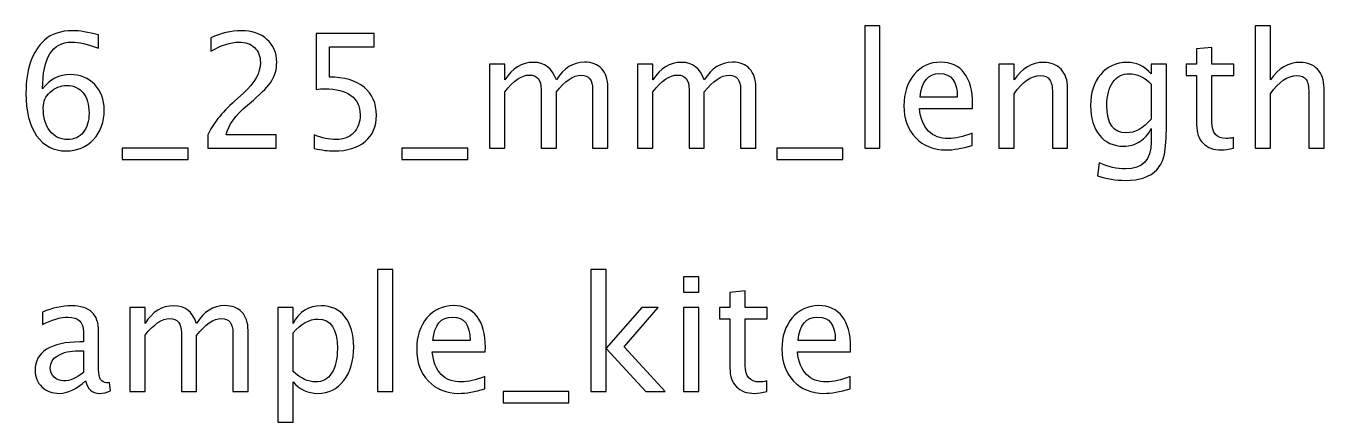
# Model space of a CAD drawing. Header units: centimetres. Extents: x -5.1 to 5.1, y 0.3 to 6.8.
# Drawn here: x 0.755 to 5.09, y 5.505 to 6.828 of the extents above; entities that cross this region are included whole.
import ezdxf

# ---------------------------------------------------------------- set-up
doc = ezdxf.new("R2010")
doc.units = ezdxf.units.CM
doc.header["$MEASUREMENT"] = 0
doc.layers.add('Layer 1', color=7, linetype='Continuous')

msp = doc.modelspace()

# ---------------------------------------------------------------- linework, layer by layer
at = {"layer": 'Layer 1'}
for points, knots in [([(0.81104, 6.6187), (0.83538, 6.65019), (0.86598, 6.66597), (0.90285, 6.66597), (0.90285, 6.66597), (0.93627, 6.66597), (0.96361, 6.65495), (0.98496, 6.63281), (0.98496, 6.63281), (1.00621, 6.61068), (1.01688, 6.58228), (1.01688, 6.54762), (1.01688, 6.54762), (1.01688, 6.50784), (1.00498, 6.47512), (0.98108, 6.44946), (0.98108, 6.44946), (0.95718, 6.42379), (0.92684, 6.41091), (0.88988, 6.41091), (0.88988, 6.41091), (0.8479, 6.41091), (0.81492, 6.42794), (0.79119, 6.46189), (0.79119, 6.46189), (0.76738, 6.49593), (0.75547, 6.54303), (0.75547, 6.60309), (0.75547, 6.60309), (0.75547, 6.68405), (0.77629, 6.74341), (0.81783, 6.78133), (0.81783, 6.78133), (0.84041, 6.80215), (0.87163, 6.81255), (0.9114, 6.81255), (0.9114, 6.81255), (0.93451, 6.81255), (0.96317, 6.80779), (0.99731, 6.79827), (0.99731, 6.79827), (0.99731, 6.79827), (0.99731, 6.75382), (0.99731, 6.75382), (0.99731, 6.75382), (0.96123, 6.76758), (0.9316, 6.77445), (0.90832, 6.77445), (0.90832, 6.77445), (0.84349, 6.77445), (0.81104, 6.72251), (0.81104, 6.6187)], [0, 0, 0, 0, 0.0714286, 0.0714286, 0.0714286, 0.0714286, 0.1428571, 0.1428571, 0.1428571, 0.1428571, 0.2142857, 0.2142857, 0.2142857, 0.2142857, 0.2857143, 0.2857143, 0.2857143, 0.2857143, 0.3571429, 0.3571429, 0.3571429, 0.3571429, 0.4285714, 0.4285714, 0.4285714, 0.4285714, 0.5, 0.5, 0.5, 0.5, 0.5714286, 0.5714286, 0.5714286, 0.5714286, 0.6428571, 0.6428571, 0.6428571, 0.6428571, 0.7142857, 0.7142857, 0.7142857, 0.7142857, 0.7857143, 0.7857143, 0.7857143, 0.7857143, 0.8571429, 0.8571429, 0.8571429, 0.8571429, 1, 1, 1, 1]), ([(1.36314, 6.42044), (1.36314, 6.42044), (1.36314, 6.46489), (1.36314, 6.46489), (1.36314, 6.46489), (1.37796, 6.49955), (1.40786, 6.53739), (1.45292, 6.57822), (1.45292, 6.57822), (1.45292, 6.57822), (1.48203, 6.60433), (1.48203, 6.60433), (1.48203, 6.60433), (1.51951, 6.63837), (1.5383, 6.67206), (1.5383, 6.70557), (1.5383, 6.70557), (1.5383, 6.72701), (1.53186, 6.74376), (1.51907, 6.75602), (1.51907, 6.75602), (1.50628, 6.76828), (1.48855, 6.77445), (1.46606, 6.77445), (1.46606, 6.77445), (1.43978, 6.77445), (1.40865, 6.7644), (1.37267, 6.74429), (1.37267, 6.74429), (1.37267, 6.74429), (1.37267, 6.78874), (1.37267, 6.78874), (1.37267, 6.78874), (1.40662, 6.80462), (1.4404, 6.81255), (1.47409, 6.81255), (1.47409, 6.81255), (1.5099, 6.81255), (1.53865, 6.80294), (1.56035, 6.78363), (1.56035, 6.78363), (1.58195, 6.76431), (1.5928, 6.73874), (1.5928, 6.70681), (1.5928, 6.70681), (1.5928, 6.68388), (1.58733, 6.66351), (1.5764, 6.64578), (1.5764, 6.64578), (1.56537, 6.62796), (1.545, 6.60644), (1.5151, 6.58104), (1.5151, 6.58104), (1.5151, 6.58104), (1.49543, 6.56429), (1.49543, 6.56429), (1.49543, 6.56429), (1.45451, 6.52963), (1.43087, 6.49646), (1.42452, 6.46489), (1.42452, 6.46489), (1.42452, 6.46489), (1.59121, 6.46489), (1.59121, 6.46489), (1.59121, 6.46489), (1.59121, 6.46489), (1.59121, 6.42044), (1.59121, 6.42044), (1.59121, 6.42044), (1.59121, 6.42044), (1.36314, 6.42044), (1.36314, 6.42044)], [0, 0, 0, 0, 0.0526316, 0.0526316, 0.0526316, 0.0526316, 0.1052632, 0.1052632, 0.1052632, 0.1052632, 0.1578947, 0.1578947, 0.1578947, 0.1578947, 0.2105263, 0.2105263, 0.2105263, 0.2105263, 0.2631579, 0.2631579, 0.2631579, 0.2631579, 0.3157895, 0.3157895, 0.3157895, 0.3157895, 0.3684211, 0.3684211, 0.3684211, 0.3684211, 0.4210526, 0.4210526, 0.4210526, 0.4210526, 0.4736842, 0.4736842, 0.4736842, 0.4736842, 0.5263158, 0.5263158, 0.5263158, 0.5263158, 0.5789474, 0.5789474, 0.5789474, 0.5789474, 0.6315789, 0.6315789, 0.6315789, 0.6315789, 0.6842105, 0.6842105, 0.6842105, 0.6842105, 0.7368421, 0.7368421, 0.7368421, 0.7368421, 0.7894737, 0.7894737, 0.7894737, 0.7894737, 0.8421053, 0.8421053, 0.8421053, 0.8421053, 0.8947368, 0.8947368, 0.8947368, 0.8947368, 1, 1, 1, 1]), ([(3.55656, 6.42044), (3.55656, 6.42044), (3.55656, 6.82843), (3.55656, 6.82843), (3.55656, 6.82843), (3.55656, 6.82843), (3.60736, 6.82843), (3.60736, 6.82843), (3.60736, 6.82843), (3.60736, 6.82843), (3.60736, 6.42044), (3.60736, 6.42044), (3.60736, 6.42044), (3.60736, 6.42044), (3.55656, 6.42044), (3.55656, 6.42044)], [0, 0, 0, 0, 0.2, 0.2, 0.2, 0.2, 0.4, 0.4, 0.4, 0.4, 0.6, 0.6, 0.6, 0.6, 1, 1, 1, 1]), ([(4.86062, 6.42044), (4.86062, 6.42044), (4.86062, 6.82843), (4.86062, 6.82843), (4.86062, 6.82843), (4.86062, 6.82843), (4.91142, 6.82843), (4.91142, 6.82843), (4.91142, 6.82843), (4.91142, 6.82843), (4.91142, 6.64789), (4.91142, 6.64789), (4.91142, 6.64789), (4.93832, 6.68714), (4.97131, 6.70672), (5.01029, 6.70672), (5.01029, 6.70672), (5.03481, 6.70672), (5.0543, 6.69905), (5.06867, 6.68361), (5.06867, 6.68361), (5.08305, 6.66827), (5.09028, 6.64754), (5.09028, 6.62161), (5.09028, 6.62161), (5.09028, 6.62161), (5.09028, 6.42044), (5.09028, 6.42044), (5.09028, 6.42044), (5.09028, 6.42044), (5.03948, 6.42044), (5.03948, 6.42044), (5.03948, 6.42044), (5.03948, 6.42044), (5.03948, 6.60503), (5.03948, 6.60503), (5.03948, 6.60503), (5.03948, 6.62585), (5.03639, 6.64066), (5.03031, 6.64948), (5.03031, 6.64948), (5.02413, 6.65839), (5.01399, 6.6628), (4.99979, 6.6628), (4.99979, 6.6628), (4.96857, 6.6628), (4.93911, 6.64243), (4.91142, 6.60168), (4.91142, 6.60168), (4.91142, 6.60168), (4.91142, 6.42044), (4.91142, 6.42044), (4.91142, 6.42044), (4.91142, 6.42044), (4.86062, 6.42044), (4.86062, 6.42044)], [0, 0, 0, 0, 0.0666667, 0.0666667, 0.0666667, 0.0666667, 0.1333333, 0.1333333, 0.1333333, 0.1333333, 0.2, 0.2, 0.2, 0.2, 0.2666667, 0.2666667, 0.2666667, 0.2666667, 0.3333333, 0.3333333, 0.3333333, 0.3333333, 0.4, 0.4, 0.4, 0.4, 0.4666667, 0.4666667, 0.4666667, 0.4666667, 0.5333333, 0.5333333, 0.5333333, 0.5333333, 0.6, 0.6, 0.6, 0.6, 0.6666667, 0.6666667, 0.6666667, 0.6666667, 0.7333333, 0.7333333, 0.7333333, 0.7333333, 0.8, 0.8, 0.8, 0.8, 0.8666667, 0.8666667, 0.8666667, 0.8666667, 1, 1, 1, 1]), ([(1.71839, 6.41885), (1.71839, 6.41885), (1.71839, 6.46436), (1.71839, 6.46436), (1.71839, 6.46436), (1.7437, 6.45413), (1.76769, 6.44902), (1.79062, 6.44902), (1.79062, 6.44902), (1.81567, 6.44902), (1.83542, 6.45642), (1.8498, 6.47124), (1.8498, 6.47124), (1.86418, 6.48606), (1.87132, 6.50643), (1.87132, 6.53236), (1.87132, 6.53236), (1.87132, 6.56023), (1.86118, 6.58157), (1.84089, 6.5963), (1.84089, 6.5963), (1.82061, 6.61103), (1.79124, 6.61835), (1.75287, 6.61835), (1.75287, 6.61835), (1.74397, 6.61835), (1.73453, 6.61773), (1.72474, 6.6165), (1.72474, 6.6165), (1.72474, 6.6165), (1.72474, 6.80303), (1.72474, 6.80303), (1.72474, 6.80303), (1.72474, 6.80303), (1.91842, 6.80303), (1.91842, 6.80303), (1.91842, 6.80303), (1.91842, 6.80303), (1.91842, 6.75858), (1.91842, 6.75858), (1.91842, 6.75858), (1.91842, 6.75858), (1.76919, 6.75858), (1.76919, 6.75858), (1.76919, 6.75858), (1.76919, 6.75858), (1.76919, 6.65751), (1.76919, 6.65751), (1.76919, 6.65751), (1.8184, 6.65751), (1.85677, 6.64622), (1.88437, 6.62364), (1.88437, 6.62364), (1.91198, 6.60115), (1.92582, 6.56993), (1.92582, 6.52998), (1.92582, 6.52998), (1.92582, 6.49276), (1.9133, 6.46366), (1.88825, 6.44258), (1.88825, 6.44258), (1.8632, 6.4215), (1.82863, 6.41091), (1.78453, 6.41091), (1.78453, 6.41091), (1.76487, 6.41091), (1.74282, 6.41356), (1.71839, 6.41885)], [0, 0, 0, 0, 0.0555556, 0.0555556, 0.0555556, 0.0555556, 0.1111111, 0.1111111, 0.1111111, 0.1111111, 0.1666667, 0.1666667, 0.1666667, 0.1666667, 0.2222222, 0.2222222, 0.2222222, 0.2222222, 0.2777778, 0.2777778, 0.2777778, 0.2777778, 0.3333333, 0.3333333, 0.3333333, 0.3333333, 0.3888889, 0.3888889, 0.3888889, 0.3888889, 0.4444444, 0.4444444, 0.4444444, 0.4444444, 0.5, 0.5, 0.5, 0.5, 0.5555556, 0.5555556, 0.5555556, 0.5555556, 0.6111111, 0.6111111, 0.6111111, 0.6111111, 0.6666667, 0.6666667, 0.6666667, 0.6666667, 0.7222222, 0.7222222, 0.7222222, 0.7222222, 0.7777778, 0.7777778, 0.7777778, 0.7777778, 0.8333333, 0.8333333, 0.8333333, 0.8333333, 0.8888889, 0.8888889, 0.8888889, 0.8888889, 1, 1, 1, 1]), ([(4.78812, 6.42053), (4.77242, 6.41621), (4.75875, 6.41409), (4.7472, 6.41409), (4.7472, 6.41409), (4.72127, 6.41409), (4.70108, 6.4215), (4.68661, 6.43632), (4.68661, 6.43632), (4.67206, 6.45113), (4.66483, 6.47168), (4.66483, 6.49805), (4.66483, 6.49805), (4.66483, 6.49805), (4.66483, 6.6628), (4.66483, 6.6628), (4.66483, 6.6628), (4.66483, 6.6628), (4.62973, 6.6628), (4.62973, 6.6628), (4.62973, 6.6628), (4.62973, 6.6628), (4.62973, 6.7009), (4.62973, 6.7009), (4.62973, 6.7009), (4.62973, 6.7009), (4.66483, 6.7009), (4.66483, 6.7009), (4.66483, 6.7009), (4.66483, 6.7009), (4.66483, 6.75161), (4.66483, 6.75161), (4.66483, 6.75161), (4.66483, 6.75161), (4.71563, 6.75646), (4.71563, 6.75646), (4.71563, 6.75646), (4.71563, 6.75646), (4.71563, 6.7009), (4.71563, 6.7009), (4.71563, 6.7009), (4.71563, 6.7009), (4.78918, 6.7009), (4.78918, 6.7009), (4.78918, 6.7009), (4.78918, 6.7009), (4.78918, 6.6628), (4.78918, 6.6628), (4.78918, 6.6628), (4.78918, 6.6628), (4.71563, 6.6628), (4.71563, 6.6628), (4.71563, 6.6628), (4.71563, 6.6628), (4.71563, 6.50722), (4.71563, 6.50722), (4.71563, 6.50722), (4.71563, 6.47053), (4.73159, 6.45219), (4.76343, 6.45219), (4.76343, 6.45219), (4.77022, 6.45219), (4.77842, 6.45334), (4.78812, 6.45554), (4.78812, 6.45554), (4.78812, 6.45554), (4.78812, 6.42053), (4.78812, 6.42053)], [0, 0, 0, 0, 0.0555556, 0.0555556, 0.0555556, 0.0555556, 0.1111111, 0.1111111, 0.1111111, 0.1111111, 0.1666667, 0.1666667, 0.1666667, 0.1666667, 0.2222222, 0.2222222, 0.2222222, 0.2222222, 0.2777778, 0.2777778, 0.2777778, 0.2777778, 0.3333333, 0.3333333, 0.3333333, 0.3333333, 0.3888889, 0.3888889, 0.3888889, 0.3888889, 0.4444444, 0.4444444, 0.4444444, 0.4444444, 0.5, 0.5, 0.5, 0.5, 0.5555556, 0.5555556, 0.5555556, 0.5555556, 0.6111111, 0.6111111, 0.6111111, 0.6111111, 0.6666667, 0.6666667, 0.6666667, 0.6666667, 0.7222222, 0.7222222, 0.7222222, 0.7222222, 0.7777778, 0.7777778, 0.7777778, 0.7777778, 0.8333333, 0.8333333, 0.8333333, 0.8333333, 0.8888889, 0.8888889, 0.8888889, 0.8888889, 1, 1, 1, 1]), ([(2.30383, 6.42044), (2.30383, 6.42044), (2.30383, 6.7009), (2.30383, 6.7009), (2.30383, 6.7009), (2.30383, 6.7009), (2.35463, 6.7009), (2.35463, 6.7009), (2.35463, 6.7009), (2.35463, 6.7009), (2.35463, 6.64789), (2.35463, 6.64789), (2.35463, 6.64789), (2.37941, 6.68714), (2.41116, 6.70672), (2.45006, 6.70672), (2.45006, 6.70672), (2.48754, 6.70672), (2.51303, 6.68714), (2.52661, 6.64789), (2.52661, 6.64789), (2.55069, 6.68749), (2.58209, 6.70725), (2.62063, 6.70725), (2.62063, 6.70725), (2.64523, 6.70725), (2.66437, 6.70002), (2.67804, 6.68547), (2.67804, 6.68547), (2.69171, 6.67091), (2.69859, 6.65054), (2.69859, 6.62435), (2.69859, 6.62435), (2.69859, 6.62435), (2.69859, 6.42044), (2.69859, 6.42044), (2.69859, 6.42044), (2.69859, 6.42044), (2.64779, 6.42044), (2.64779, 6.42044), (2.64779, 6.42044), (2.64779, 6.42044), (2.64779, 6.61597), (2.64779, 6.61597), (2.64779, 6.61597), (2.64779, 6.64789), (2.63509, 6.66386), (2.60969, 6.66386), (2.60969, 6.66386), (2.58332, 6.66386), (2.55563, 6.64525), (2.52661, 6.60794), (2.52661, 6.60794), (2.52661, 6.60794), (2.52661, 6.42044), (2.52661, 6.42044), (2.52661, 6.42044), (2.52661, 6.42044), (2.47581, 6.42044), (2.47581, 6.42044), (2.47581, 6.42044), (2.47581, 6.42044), (2.47581, 6.61614), (2.47581, 6.61614), (2.47581, 6.61614), (2.47581, 6.64834), (2.46293, 6.66439), (2.43709, 6.66439), (2.43709, 6.66439), (2.41143, 6.66439), (2.38391, 6.64569), (2.35463, 6.60821), (2.35463, 6.60821), (2.35463, 6.60821), (2.35463, 6.42044), (2.35463, 6.42044), (2.35463, 6.42044), (2.35463, 6.42044), (2.30383, 6.42044), (2.30383, 6.42044)], [0, 0, 0, 0, 0.047619, 0.047619, 0.047619, 0.047619, 0.0952381, 0.0952381, 0.0952381, 0.0952381, 0.1428571, 0.1428571, 0.1428571, 0.1428571, 0.1904762, 0.1904762, 0.1904762, 0.1904762, 0.2380952, 0.2380952, 0.2380952, 0.2380952, 0.2857143, 0.2857143, 0.2857143, 0.2857143, 0.3333333, 0.3333333, 0.3333333, 0.3333333, 0.3809524, 0.3809524, 0.3809524, 0.3809524, 0.4285714, 0.4285714, 0.4285714, 0.4285714, 0.4761905, 0.4761905, 0.4761905, 0.4761905, 0.5238095, 0.5238095, 0.5238095, 0.5238095, 0.5714286, 0.5714286, 0.5714286, 0.5714286, 0.6190476, 0.6190476, 0.6190476, 0.6190476, 0.6666667, 0.6666667, 0.6666667, 0.6666667, 0.7142857, 0.7142857, 0.7142857, 0.7142857, 0.7619048, 0.7619048, 0.7619048, 0.7619048, 0.8095238, 0.8095238, 0.8095238, 0.8095238, 0.8571429, 0.8571429, 0.8571429, 0.8571429, 0.9047619, 0.9047619, 0.9047619, 0.9047619, 1, 1, 1, 1]), ([(2.7979, 6.42044), (2.7979, 6.42044), (2.7979, 6.7009), (2.7979, 6.7009), (2.7979, 6.7009), (2.7979, 6.7009), (2.8487, 6.7009), (2.8487, 6.7009), (2.8487, 6.7009), (2.8487, 6.7009), (2.8487, 6.64789), (2.8487, 6.64789), (2.8487, 6.64789), (2.87348, 6.68714), (2.90523, 6.70672), (2.94413, 6.70672), (2.94413, 6.70672), (2.98161, 6.70672), (3.0071, 6.68714), (3.02068, 6.64789), (3.02068, 6.64789), (3.04476, 6.68749), (3.07616, 6.70725), (3.1147, 6.70725), (3.1147, 6.70725), (3.1393, 6.70725), (3.15844, 6.70002), (3.17211, 6.68547), (3.17211, 6.68547), (3.18578, 6.67091), (3.19266, 6.65054), (3.19266, 6.62435), (3.19266, 6.62435), (3.19266, 6.62435), (3.19266, 6.42044), (3.19266, 6.42044), (3.19266, 6.42044), (3.19266, 6.42044), (3.14186, 6.42044), (3.14186, 6.42044), (3.14186, 6.42044), (3.14186, 6.42044), (3.14186, 6.61597), (3.14186, 6.61597), (3.14186, 6.61597), (3.14186, 6.64789), (3.12916, 6.66386), (3.10376, 6.66386), (3.10376, 6.66386), (3.07739, 6.66386), (3.0497, 6.64525), (3.02068, 6.60794), (3.02068, 6.60794), (3.02068, 6.60794), (3.02068, 6.42044), (3.02068, 6.42044), (3.02068, 6.42044), (3.02068, 6.42044), (2.96988, 6.42044), (2.96988, 6.42044), (2.96988, 6.42044), (2.96988, 6.42044), (2.96988, 6.61614), (2.96988, 6.61614), (2.96988, 6.61614), (2.96988, 6.64834), (2.957, 6.66439), (2.93116, 6.66439), (2.93116, 6.66439), (2.9055, 6.66439), (2.87798, 6.64569), (2.8487, 6.60821), (2.8487, 6.60821), (2.8487, 6.60821), (2.8487, 6.42044), (2.8487, 6.42044), (2.8487, 6.42044), (2.8487, 6.42044), (2.7979, 6.42044), (2.7979, 6.42044)], [0, 0, 0, 0, 0.047619, 0.047619, 0.047619, 0.047619, 0.0952381, 0.0952381, 0.0952381, 0.0952381, 0.1428571, 0.1428571, 0.1428571, 0.1428571, 0.1904762, 0.1904762, 0.1904762, 0.1904762, 0.2380952, 0.2380952, 0.2380952, 0.2380952, 0.2857143, 0.2857143, 0.2857143, 0.2857143, 0.3333333, 0.3333333, 0.3333333, 0.3333333, 0.3809524, 0.3809524, 0.3809524, 0.3809524, 0.4285714, 0.4285714, 0.4285714, 0.4285714, 0.4761905, 0.4761905, 0.4761905, 0.4761905, 0.5238095, 0.5238095, 0.5238095, 0.5238095, 0.5714286, 0.5714286, 0.5714286, 0.5714286, 0.6190476, 0.6190476, 0.6190476, 0.6190476, 0.6666667, 0.6666667, 0.6666667, 0.6666667, 0.7142857, 0.7142857, 0.7142857, 0.7142857, 0.7619048, 0.7619048, 0.7619048, 0.7619048, 0.8095238, 0.8095238, 0.8095238, 0.8095238, 0.8571429, 0.8571429, 0.8571429, 0.8571429, 0.9047619, 0.9047619, 0.9047619, 0.9047619, 1, 1, 1, 1]), ([(3.91534, 6.42944), (3.88121, 6.41921), (3.85201, 6.41409), (3.82767, 6.41409), (3.82767, 6.41409), (3.78613, 6.41409), (3.75235, 6.42785), (3.72634, 6.45528), (3.72634, 6.45528), (3.70032, 6.48271), (3.68727, 6.51825), (3.68727, 6.56199), (3.68727, 6.56199), (3.68727, 6.60441), (3.69873, 6.63925), (3.72175, 6.6665), (3.72175, 6.6665), (3.74477, 6.69367), (3.77423, 6.70725), (3.81012, 6.70725), (3.81012, 6.70725), (3.84408, 6.70725), (3.87036, 6.69517), (3.88888, 6.671), (3.88888, 6.671), (3.9074, 6.64684), (3.91666, 6.61262), (3.91666, 6.56825), (3.91666, 6.56825), (3.91666, 6.56825), (3.9164, 6.55273), (3.9164, 6.55273), (3.9164, 6.55273), (3.9164, 6.55273), (3.73912, 6.55273), (3.73912, 6.55273), (3.73912, 6.55273), (3.74653, 6.4857), (3.77925, 6.45219), (3.8372, 6.45219), (3.8372, 6.45219), (3.85845, 6.45219), (3.88447, 6.45819), (3.91534, 6.47018), (3.91534, 6.47018), (3.91534, 6.47018), (3.91534, 6.42944), (3.91534, 6.42944)], [0, 0, 0, 0, 0.0769231, 0.0769231, 0.0769231, 0.0769231, 0.1538462, 0.1538462, 0.1538462, 0.1538462, 0.2307692, 0.2307692, 0.2307692, 0.2307692, 0.3076923, 0.3076923, 0.3076923, 0.3076923, 0.3846154, 0.3846154, 0.3846154, 0.3846154, 0.4615385, 0.4615385, 0.4615385, 0.4615385, 0.5384615, 0.5384615, 0.5384615, 0.5384615, 0.6153846, 0.6153846, 0.6153846, 0.6153846, 0.6923077, 0.6923077, 0.6923077, 0.6923077, 0.7692308, 0.7692308, 0.7692308, 0.7692308, 0.8461538, 0.8461538, 0.8461538, 0.8461538, 1, 1, 1, 1]), ([(4.00433, 6.42044), (4.00433, 6.42044), (4.00433, 6.7009), (4.00433, 6.7009), (4.00433, 6.7009), (4.00433, 6.7009), (4.05513, 6.7009), (4.05513, 6.7009), (4.05513, 6.7009), (4.05513, 6.7009), (4.05513, 6.64789), (4.05513, 6.64789), (4.05513, 6.64789), (4.08203, 6.68714), (4.11502, 6.70672), (4.154, 6.70672), (4.154, 6.70672), (4.17852, 6.70672), (4.19801, 6.69905), (4.21238, 6.68361), (4.21238, 6.68361), (4.22676, 6.66827), (4.23399, 6.64754), (4.23399, 6.62161), (4.23399, 6.62161), (4.23399, 6.62161), (4.23399, 6.42044), (4.23399, 6.42044), (4.23399, 6.42044), (4.23399, 6.42044), (4.18319, 6.42044), (4.18319, 6.42044), (4.18319, 6.42044), (4.18319, 6.42044), (4.18319, 6.60503), (4.18319, 6.60503), (4.18319, 6.60503), (4.18319, 6.62585), (4.1801, 6.64066), (4.17402, 6.64948), (4.17402, 6.64948), (4.16784, 6.65839), (4.1577, 6.6628), (4.1435, 6.6628), (4.1435, 6.6628), (4.11228, 6.6628), (4.08282, 6.64243), (4.05513, 6.60168), (4.05513, 6.60168), (4.05513, 6.60168), (4.05513, 6.42044), (4.05513, 6.42044), (4.05513, 6.42044), (4.05513, 6.42044), (4.00433, 6.42044), (4.00433, 6.42044)], [0, 0, 0, 0, 0.0666667, 0.0666667, 0.0666667, 0.0666667, 0.1333333, 0.1333333, 0.1333333, 0.1333333, 0.2, 0.2, 0.2, 0.2, 0.2666667, 0.2666667, 0.2666667, 0.2666667, 0.3333333, 0.3333333, 0.3333333, 0.3333333, 0.4, 0.4, 0.4, 0.4, 0.4666667, 0.4666667, 0.4666667, 0.4666667, 0.5333333, 0.5333333, 0.5333333, 0.5333333, 0.6, 0.6, 0.6, 0.6, 0.6666667, 0.6666667, 0.6666667, 0.6666667, 0.7333333, 0.7333333, 0.7333333, 0.7333333, 0.8, 0.8, 0.8, 0.8, 0.8666667, 0.8666667, 0.8666667, 0.8666667, 1, 1, 1, 1]), ([(4.33383, 6.32731), (4.33383, 6.32731), (4.33983, 6.37123), (4.33983, 6.37123), (4.33983, 6.37123), (4.36928, 6.35747), (4.39848, 6.35059), (4.42732, 6.35059), (4.42732, 6.35059), (4.48455, 6.35059), (4.51322, 6.38093), (4.51322, 6.44152), (4.51322, 6.44152), (4.51322, 6.44152), (4.51322, 6.48562), (4.51322, 6.48562), (4.51322, 6.48562), (4.5044, 6.46701), (4.49187, 6.45263), (4.47556, 6.44231), (4.47556, 6.44231), (4.45924, 6.43199), (4.44107, 6.42679), (4.42105, 6.42679), (4.42105, 6.42679), (4.3871, 6.42679), (4.3602, 6.43896), (4.34036, 6.4633), (4.34036, 6.4633), (4.32051, 6.48764), (4.31055, 6.52063), (4.31055, 6.56226), (4.31055, 6.56226), (4.31055, 6.60486), (4.32183, 6.6396), (4.34441, 6.6665), (4.34441, 6.6665), (4.36708, 6.69332), (4.39627, 6.70672), (4.43217, 6.70672), (4.43217, 6.70672), (4.46356, 6.70672), (4.49064, 6.69402), (4.51322, 6.66853), (4.51322, 6.66853), (4.51322, 6.66853), (4.51322, 6.7009), (4.51322, 6.7009), (4.51322, 6.7009), (4.51322, 6.7009), (4.56402, 6.7009), (4.56402, 6.7009), (4.56402, 6.7009), (4.56402, 6.7009), (4.56402, 6.49699), (4.56402, 6.49699), (4.56402, 6.49699), (4.56402, 6.45316), (4.56172, 6.4207), (4.55714, 6.39963), (4.55714, 6.39963), (4.55264, 6.37855), (4.544, 6.36126), (4.53147, 6.34786), (4.53147, 6.34786), (4.50925, 6.32431), (4.4745, 6.31249), (4.42732, 6.31249), (4.42732, 6.31249), (4.39495, 6.31249), (4.36381, 6.31743), (4.33383, 6.32731)], [0, 0, 0, 0, 0.0526316, 0.0526316, 0.0526316, 0.0526316, 0.1052632, 0.1052632, 0.1052632, 0.1052632, 0.1578947, 0.1578947, 0.1578947, 0.1578947, 0.2105263, 0.2105263, 0.2105263, 0.2105263, 0.2631579, 0.2631579, 0.2631579, 0.2631579, 0.3157895, 0.3157895, 0.3157895, 0.3157895, 0.3684211, 0.3684211, 0.3684211, 0.3684211, 0.4210526, 0.4210526, 0.4210526, 0.4210526, 0.4736842, 0.4736842, 0.4736842, 0.4736842, 0.5263158, 0.5263158, 0.5263158, 0.5263158, 0.5789474, 0.5789474, 0.5789474, 0.5789474, 0.6315789, 0.6315789, 0.6315789, 0.6315789, 0.6842105, 0.6842105, 0.6842105, 0.6842105, 0.7368421, 0.7368421, 0.7368421, 0.7368421, 0.7894737, 0.7894737, 0.7894737, 0.7894737, 0.8421053, 0.8421053, 0.8421053, 0.8421053, 0.8947368, 0.8947368, 0.8947368, 0.8947368, 1, 1, 1, 1]), ([(3.74177, 6.59083), (3.74177, 6.59083), (3.8656, 6.59083), (3.8656, 6.59083), (3.8656, 6.59083), (3.8656, 6.64304), (3.8461, 6.66915), (3.80721, 6.66915), (3.80721, 6.66915), (3.76805, 6.66915), (3.74627, 6.64304), (3.74177, 6.59083)], [0, 0, 0, 0, 0.25, 0.25, 0.25, 0.25, 0.5, 0.5, 0.5, 0.5, 1, 1, 1, 1]), ([(4.51322, 6.51745), (4.51322, 6.51745), (4.51322, 6.63378), (4.51322, 6.63378), (4.51322, 6.63378), (4.49082, 6.65698), (4.46639, 6.66862), (4.44002, 6.66862), (4.44002, 6.66862), (4.41656, 6.66862), (4.39821, 6.65927), (4.38498, 6.64049), (4.38498, 6.64049), (4.37166, 6.62179), (4.36505, 6.59577), (4.36505, 6.56261), (4.36505, 6.56261), (4.36505, 6.50167), (4.38666, 6.47124), (4.42996, 6.47124), (4.42996, 6.47124), (4.45942, 6.47124), (4.4872, 6.48667), (4.51322, 6.51745)], [0, 0, 0, 0, 0.1428571, 0.1428571, 0.1428571, 0.1428571, 0.2857143, 0.2857143, 0.2857143, 0.2857143, 0.4285714, 0.4285714, 0.4285714, 0.4285714, 0.5714286, 0.5714286, 0.5714286, 0.5714286, 0.7142857, 0.7142857, 0.7142857, 0.7142857, 1, 1, 1, 1]), ([(0.96608, 6.53756), (0.96608, 6.56587), (0.95956, 6.58828), (0.94642, 6.60477), (0.94642, 6.60477), (0.93328, 6.62126), (0.91528, 6.62946), (0.89244, 6.62946), (0.89244, 6.62946), (0.87066, 6.62946), (0.85205, 6.62223), (0.83653, 6.60768), (0.83653, 6.60768), (0.82092, 6.59321), (0.81315, 6.57575), (0.81315, 6.55538), (0.81315, 6.55538), (0.81315, 6.52328), (0.82056, 6.49752), (0.83529, 6.47812), (0.83529, 6.47812), (0.85011, 6.45872), (0.86969, 6.44902), (0.89403, 6.44902), (0.89403, 6.44902), (0.91617, 6.44902), (0.93372, 6.45695), (0.94668, 6.47283), (0.94668, 6.47283), (0.95965, 6.4887), (0.96608, 6.51031), (0.96608, 6.53756)], [0, 0, 0, 0, 0.1111111, 0.1111111, 0.1111111, 0.1111111, 0.2222222, 0.2222222, 0.2222222, 0.2222222, 0.3333333, 0.3333333, 0.3333333, 0.3333333, 0.4444444, 0.4444444, 0.4444444, 0.4444444, 0.5555556, 0.5555556, 0.5555556, 0.5555556, 0.6666667, 0.6666667, 0.6666667, 0.6666667, 0.7777778, 0.7777778, 0.7777778, 0.7777778, 1, 1, 1, 1]), ([(1.07686, 6.38234), (1.07686, 6.38234), (1.07686, 6.42044), (1.07686, 6.42044), (1.07686, 6.42044), (1.07686, 6.42044), (1.29699, 6.42044), (1.29699, 6.42044), (1.29699, 6.42044), (1.29699, 6.42044), (1.29699, 6.38234), (1.29699, 6.38234), (1.29699, 6.38234), (1.29699, 6.38234), (1.07686, 6.38234), (1.07686, 6.38234)], [0, 0, 0, 0, 0.2, 0.2, 0.2, 0.2, 0.4, 0.4, 0.4, 0.4, 0.6, 0.6, 0.6, 0.6, 1, 1, 1, 1]), ([(2.01067, 6.38234), (2.01067, 6.38234), (2.01067, 6.42044), (2.01067, 6.42044), (2.01067, 6.42044), (2.01067, 6.42044), (2.2308, 6.42044), (2.2308, 6.42044), (2.2308, 6.42044), (2.2308, 6.42044), (2.2308, 6.38234), (2.2308, 6.38234), (2.2308, 6.38234), (2.2308, 6.38234), (2.01067, 6.38234), (2.01067, 6.38234)], [0, 0, 0, 0, 0.2, 0.2, 0.2, 0.2, 0.4, 0.4, 0.4, 0.4, 0.6, 0.6, 0.6, 0.6, 1, 1, 1, 1]), ([(3.2634, 6.38234), (3.2634, 6.38234), (3.2634, 6.42044), (3.2634, 6.42044), (3.2634, 6.42044), (3.2634, 6.42044), (3.48353, 6.42044), (3.48353, 6.42044), (3.48353, 6.42044), (3.48353, 6.42044), (3.48353, 6.38234), (3.48353, 6.38234), (3.48353, 6.38234), (3.48353, 6.38234), (3.2634, 6.38234), (3.2634, 6.38234)], [0, 0, 0, 0, 0.2, 0.2, 0.2, 0.2, 0.4, 0.4, 0.4, 0.4, 0.6, 0.6, 0.6, 0.6, 1, 1, 1, 1]), ([(1.92951, 5.60729), (1.92951, 5.60729), (1.92951, 6.01528), (1.92951, 6.01528), (1.92951, 6.01528), (1.92951, 6.01528), (1.98031, 6.01528), (1.98031, 6.01528), (1.98031, 6.01528), (1.98031, 6.01528), (1.98031, 5.60729), (1.98031, 5.60729), (1.98031, 5.60729), (1.98031, 5.60729), (1.92951, 5.60729), (1.92951, 5.60729)], [0, 0, 0, 0, 0.2, 0.2, 0.2, 0.2, 0.4, 0.4, 0.4, 0.4, 0.6, 0.6, 0.6, 0.6, 1, 1, 1, 1]), ([(2.64187, 5.60729), (2.64187, 5.60729), (2.64187, 6.01528), (2.64187, 6.01528), (2.64187, 6.01528), (2.64187, 6.01528), (2.69267, 6.01528), (2.69267, 6.01528), (2.69267, 6.01528), (2.69267, 6.01528), (2.69267, 5.75167), (2.69267, 5.75167), (2.69267, 5.75167), (2.69267, 5.75167), (2.81173, 5.88775), (2.81173, 5.88775), (2.81173, 5.88775), (2.81173, 5.88775), (2.86659, 5.88775), (2.86659, 5.88775), (2.86659, 5.88775), (2.86659, 5.88775), (2.75282, 5.75687), (2.75282, 5.75687), (2.75282, 5.75687), (2.75282, 5.75687), (2.8904, 5.60729), (2.8904, 5.60729), (2.8904, 5.60729), (2.8904, 5.60729), (2.82496, 5.60729), (2.82496, 5.60729), (2.82496, 5.60729), (2.82496, 5.60729), (2.69267, 5.75114), (2.69267, 5.75114), (2.69267, 5.75114), (2.69267, 5.75114), (2.69267, 5.60729), (2.69267, 5.60729), (2.69267, 5.60729), (2.69267, 5.60729), (2.64187, 5.60729), (2.64187, 5.60729)], [0, 0, 0, 0, 0.0833333, 0.0833333, 0.0833333, 0.0833333, 0.1666667, 0.1666667, 0.1666667, 0.1666667, 0.25, 0.25, 0.25, 0.25, 0.3333333, 0.3333333, 0.3333333, 0.3333333, 0.4166667, 0.4166667, 0.4166667, 0.4166667, 0.5, 0.5, 0.5, 0.5, 0.5833333, 0.5833333, 0.5833333, 0.5833333, 0.6666667, 0.6666667, 0.6666667, 0.6666667, 0.75, 0.75, 0.75, 0.75, 0.8333333, 0.8333333, 0.8333333, 0.8333333, 1, 1, 1, 1]), ([(2.95117, 5.93908), (2.95117, 5.93908), (2.95117, 5.98988), (2.95117, 5.98988), (2.95117, 5.98988), (2.95117, 5.98988), (3.00197, 5.98988), (3.00197, 5.98988), (3.00197, 5.98988), (3.00197, 5.98988), (3.00197, 5.93908), (3.00197, 5.93908), (3.00197, 5.93908), (3.00197, 5.93908), (2.95117, 5.93908), (2.95117, 5.93908)], [0, 0, 0, 0, 0.2, 0.2, 0.2, 0.2, 0.4, 0.4, 0.4, 0.4, 0.6, 0.6, 0.6, 0.6, 1, 1, 1, 1]), ([(3.22951, 5.60738), (3.21381, 5.60306), (3.20014, 5.60094), (3.18859, 5.60094), (3.18859, 5.60094), (3.16266, 5.60094), (3.14247, 5.60835), (3.128, 5.62317), (3.128, 5.62317), (3.11345, 5.63798), (3.10622, 5.65853), (3.10622, 5.6849), (3.10622, 5.6849), (3.10622, 5.6849), (3.10622, 5.84965), (3.10622, 5.84965), (3.10622, 5.84965), (3.10622, 5.84965), (3.07112, 5.84965), (3.07112, 5.84965), (3.07112, 5.84965), (3.07112, 5.84965), (3.07112, 5.88775), (3.07112, 5.88775), (3.07112, 5.88775), (3.07112, 5.88775), (3.10622, 5.88775), (3.10622, 5.88775), (3.10622, 5.88775), (3.10622, 5.88775), (3.10622, 5.93846), (3.10622, 5.93846), (3.10622, 5.93846), (3.10622, 5.93846), (3.15702, 5.94331), (3.15702, 5.94331), (3.15702, 5.94331), (3.15702, 5.94331), (3.15702, 5.88775), (3.15702, 5.88775), (3.15702, 5.88775), (3.15702, 5.88775), (3.23057, 5.88775), (3.23057, 5.88775), (3.23057, 5.88775), (3.23057, 5.88775), (3.23057, 5.84965), (3.23057, 5.84965), (3.23057, 5.84965), (3.23057, 5.84965), (3.15702, 5.84965), (3.15702, 5.84965), (3.15702, 5.84965), (3.15702, 5.84965), (3.15702, 5.69407), (3.15702, 5.69407), (3.15702, 5.69407), (3.15702, 5.65738), (3.17298, 5.63904), (3.20482, 5.63904), (3.20482, 5.63904), (3.21161, 5.63904), (3.21981, 5.64019), (3.22951, 5.64239), (3.22951, 5.64239), (3.22951, 5.64239), (3.22951, 5.60738), (3.22951, 5.60738)], [0, 0, 0, 0, 0.0555556, 0.0555556, 0.0555556, 0.0555556, 0.1111111, 0.1111111, 0.1111111, 0.1111111, 0.1666667, 0.1666667, 0.1666667, 0.1666667, 0.2222222, 0.2222222, 0.2222222, 0.2222222, 0.2777778, 0.2777778, 0.2777778, 0.2777778, 0.3333333, 0.3333333, 0.3333333, 0.3333333, 0.3888889, 0.3888889, 0.3888889, 0.3888889, 0.4444444, 0.4444444, 0.4444444, 0.4444444, 0.5, 0.5, 0.5, 0.5, 0.5555556, 0.5555556, 0.5555556, 0.5555556, 0.6111111, 0.6111111, 0.6111111, 0.6111111, 0.6666667, 0.6666667, 0.6666667, 0.6666667, 0.7222222, 0.7222222, 0.7222222, 0.7222222, 0.7777778, 0.7777778, 0.7777778, 0.7777778, 0.8333333, 0.8333333, 0.8333333, 0.8333333, 0.8888889, 0.8888889, 0.8888889, 0.8888889, 1, 1, 1, 1]), ([(0.95478, 5.64301), (0.92427, 5.61496), (0.8949, 5.60094), (0.86668, 5.60094), (0.86668, 5.60094), (0.84348, 5.60094), (0.82417, 5.60817), (0.80891, 5.62272), (0.80891, 5.62272), (0.79356, 5.63728), (0.78589, 5.65562), (0.78589, 5.67776), (0.78589, 5.67776), (0.78589, 5.70836), (0.79876, 5.73191), (0.82452, 5.74831), (0.82452, 5.74831), (0.85027, 5.76472), (0.88722, 5.77292), (0.93538, 5.77292), (0.93538, 5.77292), (0.93538, 5.77292), (0.94729, 5.77292), (0.94729, 5.77292), (0.94729, 5.77292), (0.94729, 5.77292), (0.94729, 5.8067), (0.94729, 5.8067), (0.94729, 5.8067), (0.94729, 5.83924), (0.93035, 5.85547), (0.8964, 5.85547), (0.8964, 5.85547), (0.87011, 5.85547), (0.84136, 5.84718), (0.81023, 5.8306), (0.81023, 5.8306), (0.81023, 5.8306), (0.81023, 5.8724), (0.81023, 5.8724), (0.81023, 5.8724), (0.84445, 5.88652), (0.87673, 5.89357), (0.90698, 5.89357), (0.90698, 5.89357), (0.93811, 5.89357), (0.96113, 5.88652), (0.97586, 5.87232), (0.97586, 5.87232), (0.99068, 5.85812), (0.99809, 5.83624), (0.99809, 5.8067), (0.99809, 5.8067), (0.99809, 5.8067), (0.99809, 5.67996), (0.99809, 5.67996), (0.99809, 5.67996), (0.99809, 5.65095), (1.00699, 5.63639), (1.0249, 5.63639), (1.0249, 5.63639), (1.0271, 5.63639), (1.03037, 5.63675), (1.03469, 5.63745), (1.03469, 5.63745), (1.03469, 5.63745), (1.0383, 5.60923), (1.0383, 5.60923), (1.0383, 5.60923), (1.02675, 5.60367), (1.01405, 5.60094), (1.00011, 5.60094), (1.00011, 5.60094), (0.97639, 5.60094), (0.96131, 5.61496), (0.95478, 5.64301)], [0, 0, 0, 0, 0.05, 0.05, 0.05, 0.05, 0.1, 0.1, 0.1, 0.1, 0.15, 0.15, 0.15, 0.15, 0.2, 0.2, 0.2, 0.2, 0.25, 0.25, 0.25, 0.25, 0.3, 0.3, 0.3, 0.3, 0.35, 0.35, 0.35, 0.35, 0.4, 0.4, 0.4, 0.4, 0.45, 0.45, 0.45, 0.45, 0.5, 0.5, 0.5, 0.5, 0.55, 0.55, 0.55, 0.55, 0.6, 0.6, 0.6, 0.6, 0.65, 0.65, 0.65, 0.65, 0.7, 0.7, 0.7, 0.7, 0.75, 0.75, 0.75, 0.75, 0.8, 0.8, 0.8, 0.8, 0.85, 0.85, 0.85, 0.85, 0.9, 0.9, 0.9, 0.9, 1, 1, 1, 1]), ([(1.10242, 5.60729), (1.10242, 5.60729), (1.10242, 5.88775), (1.10242, 5.88775), (1.10242, 5.88775), (1.10242, 5.88775), (1.15322, 5.88775), (1.15322, 5.88775), (1.15322, 5.88775), (1.15322, 5.88775), (1.15322, 5.83474), (1.15322, 5.83474), (1.15322, 5.83474), (1.178, 5.87399), (1.20975, 5.89357), (1.24865, 5.89357), (1.24865, 5.89357), (1.28613, 5.89357), (1.31162, 5.87399), (1.3252, 5.83474), (1.3252, 5.83474), (1.34928, 5.87434), (1.38068, 5.8941), (1.41922, 5.8941), (1.41922, 5.8941), (1.44382, 5.8941), (1.46296, 5.88687), (1.47663, 5.87232), (1.47663, 5.87232), (1.4903, 5.85776), (1.49718, 5.83739), (1.49718, 5.8112), (1.49718, 5.8112), (1.49718, 5.8112), (1.49718, 5.60729), (1.49718, 5.60729), (1.49718, 5.60729), (1.49718, 5.60729), (1.44638, 5.60729), (1.44638, 5.60729), (1.44638, 5.60729), (1.44638, 5.60729), (1.44638, 5.80282), (1.44638, 5.80282), (1.44638, 5.80282), (1.44638, 5.83474), (1.43368, 5.85071), (1.40828, 5.85071), (1.40828, 5.85071), (1.38191, 5.85071), (1.35422, 5.8321), (1.3252, 5.79479), (1.3252, 5.79479), (1.3252, 5.79479), (1.3252, 5.60729), (1.3252, 5.60729), (1.3252, 5.60729), (1.3252, 5.60729), (1.2744, 5.60729), (1.2744, 5.60729), (1.2744, 5.60729), (1.2744, 5.60729), (1.2744, 5.80299), (1.2744, 5.80299), (1.2744, 5.80299), (1.2744, 5.83519), (1.26152, 5.85124), (1.23568, 5.85124), (1.23568, 5.85124), (1.21002, 5.85124), (1.1825, 5.83254), (1.15322, 5.79506), (1.15322, 5.79506), (1.15322, 5.79506), (1.15322, 5.60729), (1.15322, 5.60729), (1.15322, 5.60729), (1.15322, 5.60729), (1.10242, 5.60729), (1.10242, 5.60729)], [0, 0, 0, 0, 0.047619, 0.047619, 0.047619, 0.047619, 0.0952381, 0.0952381, 0.0952381, 0.0952381, 0.1428571, 0.1428571, 0.1428571, 0.1428571, 0.1904762, 0.1904762, 0.1904762, 0.1904762, 0.2380952, 0.2380952, 0.2380952, 0.2380952, 0.2857143, 0.2857143, 0.2857143, 0.2857143, 0.3333333, 0.3333333, 0.3333333, 0.3333333, 0.3809524, 0.3809524, 0.3809524, 0.3809524, 0.4285714, 0.4285714, 0.4285714, 0.4285714, 0.4761905, 0.4761905, 0.4761905, 0.4761905, 0.5238095, 0.5238095, 0.5238095, 0.5238095, 0.5714286, 0.5714286, 0.5714286, 0.5714286, 0.6190476, 0.6190476, 0.6190476, 0.6190476, 0.6666667, 0.6666667, 0.6666667, 0.6666667, 0.7142857, 0.7142857, 0.7142857, 0.7142857, 0.7619048, 0.7619048, 0.7619048, 0.7619048, 0.8095238, 0.8095238, 0.8095238, 0.8095238, 0.8571429, 0.8571429, 0.8571429, 0.8571429, 0.9047619, 0.9047619, 0.9047619, 0.9047619, 1, 1, 1, 1]), ([(1.59649, 5.50516), (1.59649, 5.50516), (1.59649, 5.88775), (1.59649, 5.88775), (1.59649, 5.88775), (1.59649, 5.88775), (1.64729, 5.88775), (1.64729, 5.88775), (1.64729, 5.88775), (1.64729, 5.88775), (1.64729, 5.83474), (1.64729, 5.83474), (1.64729, 5.83474), (1.6681, 5.87399), (1.69941, 5.89357), (1.74113, 5.89357), (1.74113, 5.89357), (1.77491, 5.89357), (1.80146, 5.88131), (1.82086, 5.85671), (1.82086, 5.85671), (1.84026, 5.8321), (1.84996, 5.7985), (1.84996, 5.7559), (1.84996, 5.7559), (1.84996, 5.70951), (1.83894, 5.67203), (1.81698, 5.64363), (1.81698, 5.64363), (1.79502, 5.61514), (1.76609, 5.60094), (1.73028, 5.60094), (1.73028, 5.60094), (1.69703, 5.60094), (1.66934, 5.61364), (1.64729, 5.63913), (1.64729, 5.63913), (1.64729, 5.63913), (1.64729, 5.50516), (1.64729, 5.50516), (1.64729, 5.50516), (1.64729, 5.50516), (1.59649, 5.50516), (1.59649, 5.50516)], [0, 0, 0, 0, 0.0833333, 0.0833333, 0.0833333, 0.0833333, 0.1666667, 0.1666667, 0.1666667, 0.1666667, 0.25, 0.25, 0.25, 0.25, 0.3333333, 0.3333333, 0.3333333, 0.3333333, 0.4166667, 0.4166667, 0.4166667, 0.4166667, 0.5, 0.5, 0.5, 0.5, 0.5833333, 0.5833333, 0.5833333, 0.5833333, 0.6666667, 0.6666667, 0.6666667, 0.6666667, 0.75, 0.75, 0.75, 0.75, 0.8333333, 0.8333333, 0.8333333, 0.8333333, 1, 1, 1, 1]), ([(2.28829, 5.61629), (2.25416, 5.60606), (2.22496, 5.60094), (2.20062, 5.60094), (2.20062, 5.60094), (2.15908, 5.60094), (2.1253, 5.6147), (2.09929, 5.64213), (2.09929, 5.64213), (2.07327, 5.66956), (2.06022, 5.7051), (2.06022, 5.74884), (2.06022, 5.74884), (2.06022, 5.79126), (2.07168, 5.8261), (2.0947, 5.85335), (2.0947, 5.85335), (2.11772, 5.88052), (2.14718, 5.8941), (2.18307, 5.8941), (2.18307, 5.8941), (2.21703, 5.8941), (2.24331, 5.88202), (2.26183, 5.85785), (2.26183, 5.85785), (2.28035, 5.83369), (2.28961, 5.79947), (2.28961, 5.7551), (2.28961, 5.7551), (2.28961, 5.7551), (2.28935, 5.73958), (2.28935, 5.73958), (2.28935, 5.73958), (2.28935, 5.73958), (2.11207, 5.73958), (2.11207, 5.73958), (2.11207, 5.73958), (2.11948, 5.67255), (2.1522, 5.63904), (2.21015, 5.63904), (2.21015, 5.63904), (2.2314, 5.63904), (2.25742, 5.64504), (2.28829, 5.65703), (2.28829, 5.65703), (2.28829, 5.65703), (2.28829, 5.61629), (2.28829, 5.61629)], [0, 0, 0, 0, 0.0769231, 0.0769231, 0.0769231, 0.0769231, 0.1538462, 0.1538462, 0.1538462, 0.1538462, 0.2307692, 0.2307692, 0.2307692, 0.2307692, 0.3076923, 0.3076923, 0.3076923, 0.3076923, 0.3846154, 0.3846154, 0.3846154, 0.3846154, 0.4615385, 0.4615385, 0.4615385, 0.4615385, 0.5384615, 0.5384615, 0.5384615, 0.5384615, 0.6153846, 0.6153846, 0.6153846, 0.6153846, 0.6923077, 0.6923077, 0.6923077, 0.6923077, 0.7692308, 0.7692308, 0.7692308, 0.7692308, 0.8461538, 0.8461538, 0.8461538, 0.8461538, 1, 1, 1, 1]), ([(2.11472, 5.77768), (2.11472, 5.77768), (2.23855, 5.77768), (2.23855, 5.77768), (2.23855, 5.77768), (2.23855, 5.82989), (2.21905, 5.856), (2.18016, 5.856), (2.18016, 5.856), (2.141, 5.856), (2.11922, 5.82989), (2.11472, 5.77768)], [0, 0, 0, 0, 0.25, 0.25, 0.25, 0.25, 0.5, 0.5, 0.5, 0.5, 1, 1, 1, 1]), ([(2.95117, 5.60729), (2.95117, 5.60729), (2.95117, 5.88775), (2.95117, 5.88775), (2.95117, 5.88775), (2.95117, 5.88775), (3.00197, 5.88775), (3.00197, 5.88775), (3.00197, 5.88775), (3.00197, 5.88775), (3.00197, 5.60729), (3.00197, 5.60729), (3.00197, 5.60729), (3.00197, 5.60729), (2.95117, 5.60729), (2.95117, 5.60729)], [0, 0, 0, 0, 0.2, 0.2, 0.2, 0.2, 0.4, 0.4, 0.4, 0.4, 0.6, 0.6, 0.6, 0.6, 1, 1, 1, 1]), ([(3.50786, 5.61629), (3.47373, 5.60606), (3.44453, 5.60094), (3.42019, 5.60094), (3.42019, 5.60094), (3.37865, 5.60094), (3.34487, 5.6147), (3.31886, 5.64213), (3.31886, 5.64213), (3.29284, 5.66956), (3.27979, 5.7051), (3.27979, 5.74884), (3.27979, 5.74884), (3.27979, 5.79126), (3.29125, 5.8261), (3.31427, 5.85335), (3.31427, 5.85335), (3.33729, 5.88052), (3.36675, 5.8941), (3.40264, 5.8941), (3.40264, 5.8941), (3.4366, 5.8941), (3.46288, 5.88202), (3.4814, 5.85785), (3.4814, 5.85785), (3.49992, 5.83369), (3.50918, 5.79947), (3.50918, 5.7551), (3.50918, 5.7551), (3.50918, 5.7551), (3.50892, 5.73958), (3.50892, 5.73958), (3.50892, 5.73958), (3.50892, 5.73958), (3.33164, 5.73958), (3.33164, 5.73958), (3.33164, 5.73958), (3.33905, 5.67255), (3.37177, 5.63904), (3.42972, 5.63904), (3.42972, 5.63904), (3.45097, 5.63904), (3.47699, 5.64504), (3.50786, 5.65703), (3.50786, 5.65703), (3.50786, 5.65703), (3.50786, 5.61629), (3.50786, 5.61629)], [0, 0, 0, 0, 0.0769231, 0.0769231, 0.0769231, 0.0769231, 0.1538462, 0.1538462, 0.1538462, 0.1538462, 0.2307692, 0.2307692, 0.2307692, 0.2307692, 0.3076923, 0.3076923, 0.3076923, 0.3076923, 0.3846154, 0.3846154, 0.3846154, 0.3846154, 0.4615385, 0.4615385, 0.4615385, 0.4615385, 0.5384615, 0.5384615, 0.5384615, 0.5384615, 0.6153846, 0.6153846, 0.6153846, 0.6153846, 0.6923077, 0.6923077, 0.6923077, 0.6923077, 0.7692308, 0.7692308, 0.7692308, 0.7692308, 0.8461538, 0.8461538, 0.8461538, 0.8461538, 1, 1, 1, 1]), ([(3.33429, 5.77768), (3.33429, 5.77768), (3.45812, 5.77768), (3.45812, 5.77768), (3.45812, 5.77768), (3.45812, 5.82989), (3.43862, 5.856), (3.39973, 5.856), (3.39973, 5.856), (3.36057, 5.856), (3.33879, 5.82989), (3.33429, 5.77768)], [0, 0, 0, 0, 0.25, 0.25, 0.25, 0.25, 0.5, 0.5, 0.5, 0.5, 1, 1, 1, 1]), ([(1.64729, 5.67414), (1.67348, 5.65077), (1.69844, 5.63904), (1.72217, 5.63904), (1.72217, 5.63904), (1.74554, 5.63904), (1.76362, 5.64883), (1.77632, 5.66832), (1.77632, 5.66832), (1.78911, 5.68781), (1.79546, 5.71524), (1.79546, 5.7507), (1.79546, 5.7507), (1.79546, 5.81631), (1.77376, 5.84912), (1.73037, 5.84912), (1.73037, 5.84912), (1.70197, 5.84912), (1.67428, 5.83377), (1.64729, 5.80299), (1.64729, 5.80299), (1.64729, 5.80299), (1.64729, 5.67414), (1.64729, 5.67414)], [0, 0, 0, 0, 0.1428571, 0.1428571, 0.1428571, 0.1428571, 0.2857143, 0.2857143, 0.2857143, 0.2857143, 0.4285714, 0.4285714, 0.4285714, 0.4285714, 0.5714286, 0.5714286, 0.5714286, 0.5714286, 0.7142857, 0.7142857, 0.7142857, 0.7142857, 1, 1, 1, 1]), ([(0.94729, 5.6707), (0.94729, 5.6707), (0.94729, 5.74276), (0.94729, 5.74276), (0.94729, 5.74276), (0.94729, 5.74276), (0.93097, 5.74329), (0.93097, 5.74329), (0.93097, 5.74329), (0.90275, 5.74329), (0.87999, 5.73808), (0.86262, 5.72768), (0.86262, 5.72768), (0.84533, 5.71718), (0.83669, 5.70333), (0.83669, 5.68605), (0.83669, 5.68605), (0.83669, 5.67397), (0.84101, 5.66373), (0.84957, 5.65536), (0.84957, 5.65536), (0.85821, 5.64698), (0.8687, 5.64274), (0.88114, 5.64274), (0.88114, 5.64274), (0.90231, 5.64274), (0.92435, 5.65209), (0.94729, 5.6707)], [0, 0, 0, 0, 0.125, 0.125, 0.125, 0.125, 0.25, 0.25, 0.25, 0.25, 0.375, 0.375, 0.375, 0.375, 0.5, 0.5, 0.5, 0.5, 0.625, 0.625, 0.625, 0.625, 0.75, 0.75, 0.75, 0.75, 1, 1, 1, 1]), ([(2.34871, 5.56919), (2.34871, 5.56919), (2.34871, 5.60729), (2.34871, 5.60729), (2.34871, 5.60729), (2.34871, 5.60729), (2.56884, 5.60729), (2.56884, 5.60729), (2.56884, 5.60729), (2.56884, 5.60729), (2.56884, 5.56919), (2.56884, 5.56919), (2.56884, 5.56919), (2.56884, 5.56919), (2.34871, 5.56919), (2.34871, 5.56919)], [0, 0, 0, 0, 0.2, 0.2, 0.2, 0.2, 0.4, 0.4, 0.4, 0.4, 0.6, 0.6, 0.6, 0.6, 1, 1, 1, 1])]:
    msp.add_open_spline(points, degree=3, knots=knots, dxfattribs=at)

doc.saveas('drawing.dxf')
